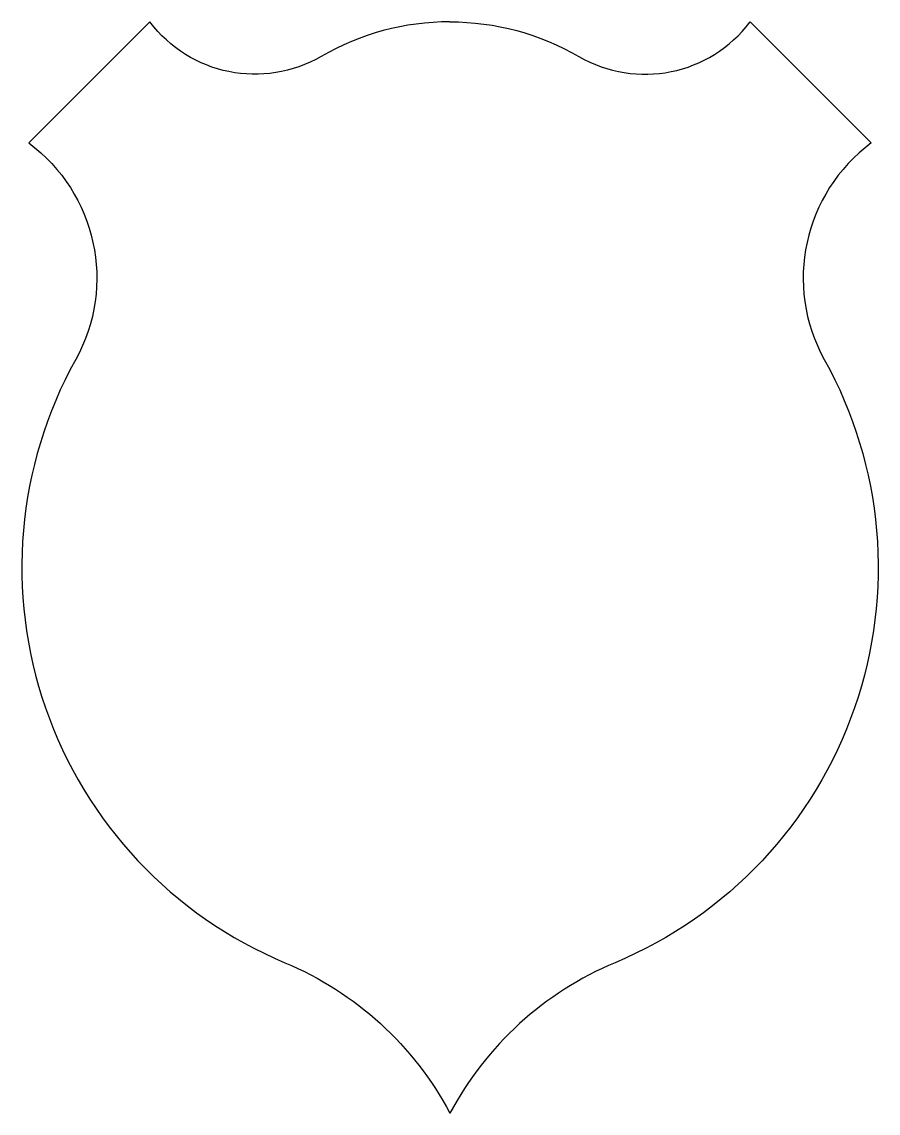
# Model space of a CAD drawing. Header units: inches. Extents: x 22.55 to 27.55, y 7.31 to 13.68.
import ezdxf

# ---------------------------------------------------------------- set-up
doc = ezdxf.new("R2010")
doc.units = ezdxf.units.IN
doc.header["$MEASUREMENT"] = 0

msp = doc.modelspace()

# ---------------------------------------------------------------- linework, layer by layer
for points in [[(25.0529, 13.6793, 0.132068), (24.3008, 13.4771, -0.379044), (23.3002, 13.6793), (22.5931, 12.9722, -0.376798), (22.8674, 11.7082, 0.447118), (24.0886, 8.1878, -0.173135), (25.0529, 7.3093)], [(25.0529, 13.6793, -0.132068), (25.805, 13.4771, 0.379044), (26.8056, 13.6793), (27.5127, 12.9722, 0.376798), (27.2384, 11.7082, -0.447118), (26.0172, 8.1878, 0.173135), (25.0529, 7.3093)]]:
    msp.add_lwpolyline(points, format="xyb")

doc.saveas('drawing.dxf')
